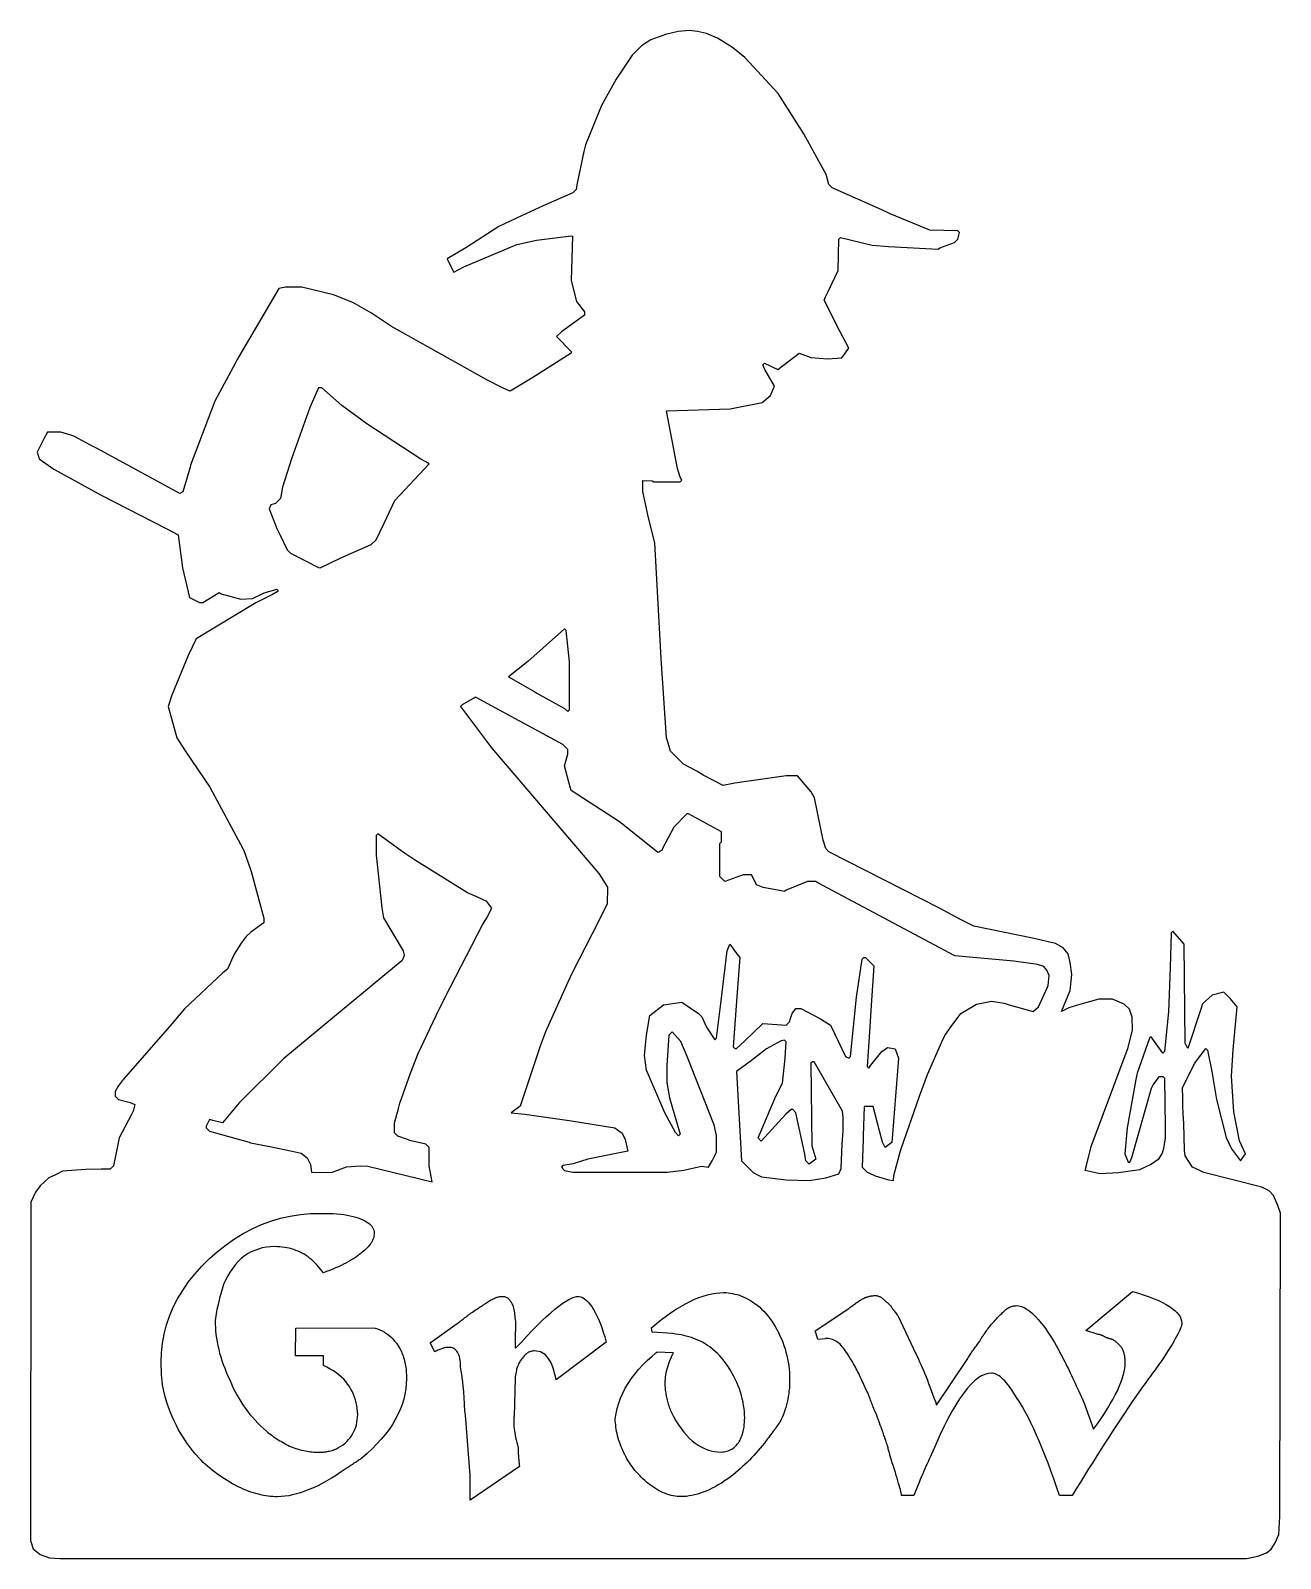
# Model space of a CAD drawing. Extents: x 0 to 9.9, y 0 to 12.1.
import ezdxf

# ---------------------------------------------------------------- set-up
doc = ezdxf.new("R2010")
doc.units = 0
doc.linetypes.add('SOLID', pattern=[0])
doc.layers.add('1', color=1, linetype='SOLID')
doc.layers.add('2', color=7, linetype='CONTINUOUS')

msp = doc.modelspace()

# ---------------------------------------------------------------- linework, layer by layer
at = {"layer": '1', "color": 1, "linetype": 'SOLID'}
for p, q in [((8.333, 1.808), (8.699, 2.115)), ((6.201, 1.804), (6.457, 1.975)), ((6.85, 1.927), (6.994, 1.625)), ((3.167, 1.71), (3.398, 1.875)), ((4.917, 1.795), (4.911, 1.83)), ((8.421, 1.778), (8.333, 1.808)), ((3.204, 1.639), (3.167, 1.71)), ((3.841, 1.668), (3.841, 1.799)), ((4.555, 1.716), (4.159, 1.418)), ((6.22, 1.74), (6.201, 1.804)), ((6.22, 1.74), (6.281, 1.746)), ((5.081, 1.633), (4.953, 1.637)), ((7.157, 1.219), (7.402, 1.588)), ((3.837, 1.429), (3.829, 1.134)), ((8.318, 1.235), (8.393, 1.031)), ((3.482, 0.664), (3.45, 1.109)), ((3.872, 0.736), (3.482, 0.47)), ((3.482, 0.47), (3.482, 0.664)), ((6.977, 0.507), (6.881, 0.507)), ((8.225, 0.507), (8.124, 0.507))]:
    msp.add_line(p, q, dxfattribs=at)
at = {"layer": '1', "color": 1, "linetype": 'CONTINUOUS'}
for points in [[(2.301, 7.817), (2.458, 7.893), (2.704, 8), (2.743, 8.039), (2.805, 8.17), (2.89, 8.348), (3.16, 8.637), (3.135, 8.653), (3.094, 8.674), (2.668, 8.953), (2.473, 9.096), (2.314, 9.236), (2.288, 9.236), (2.22, 9.081), (2.075, 8.677), (2.006, 8.454), (1.989, 8.364), (1.95, 8.325), (1.914, 8.313), (1.9, 8.283), (1.96, 8.128), (1.986, 8.076), (2.041, 7.96), (2.067, 7.934), (2.289, 7.82), (2.301, 7.817)], [(4.253, 6.685), (4.266, 6.698), (4.266, 7.076), (4.24, 7.323), (4.227, 7.336), (3.938, 7.079), (3.785, 6.958), (3.992, 6.839), (4.007, 6.831), (4.225, 6.708), (4.253, 6.685)], [(6.817, 2.99), (6.821, 3.028), (6.873, 3.223), (6.877, 3.239), (7.023, 3.655), (7.086, 3.825), (7.197, 4.082), (7.222, 4.131), (7.27, 4.204), (7.347, 4.305), (7.472, 4.378), (7.588, 4.403), (7.689, 4.388), (7.729, 4.374), (7.917, 4.321), (7.958, 4.358), (8.031, 4.512), (8.036, 4.527), (8.043, 4.605), (8.026, 4.647), (8, 4.675), (7.951, 4.693), (7.765, 4.718), (7.299, 4.76), (6.22, 5.335), (6.205, 5.346), (6.14, 5.346), (5.972, 5.278), (5.958, 5.268), (5.918, 5.276), (5.79, 5.299), (5.737, 5.32), (5.721, 5.358), (5.698, 5.398), (5.633, 5.398), (5.489, 5.346), (5.45, 5.385), (5.45, 5.645), (5.463, 5.658), (5.463, 5.736), (5.203, 5.879), (5.19, 5.879), (5.086, 5.775), (4.998, 5.605), (4.995, 5.593), (4.97, 5.578), (4.96, 5.575), (4.789, 5.714), (4.659, 5.817), (4.279, 6.062), (4.27, 6.089), (4.227, 6.257), (4.253, 6.348), (4.253, 6.387), (4.214, 6.426), (3.524, 6.797), (3.42, 6.738), (3.407, 6.725), (3.619, 6.441), (3.651, 6.398), (4.497, 5.408), (4.565, 5.301), (4.562, 5.17), (4.496, 5.035), (4.29, 4.631), (4.251, 4.553), (4.075, 4.16), (4.036, 4.056), (3.877, 3.576), (3.805, 3.522), (3.913, 3.513), (4.282, 3.459), (4.623, 3.406), (4.681, 3.363), (4.705, 3.314), (4.724, 3.221), (4.409, 3.157), (4.293, 3.122), (4.214, 3.107), (4.201, 3.094), (4.227, 3.068), (4.292, 3.055), (5.034, 3.055), (5.165, 3.072), (5.306, 3.102), (5.359, 3.094), (5.388, 3.145), (5.414, 3.197), (5.424, 3.212), (5.424, 3.342), (5.406, 3.419), (5.403, 3.434), (5.193, 3.968), (5.141, 4.085), (5.073, 4.162), (5.047, 4.136), (5.032, 3.896), (5.032, 3.763), (5.052, 3.642), (5.094, 3.497), (5.138, 3.355), (5.125, 3.342), (5.099, 3.368), (5.015, 3.523), (4.873, 3.86), (4.855, 3.975), (4.865, 4.057), (4.872, 4.136), (4.899, 4.289), (5.006, 4.374), (5.151, 4.396), (5.281, 4.305), (5.307, 4.279), (5.344, 4.199), (5.349, 4.189), (5.411, 4.097), (5.424, 4.11), (5.458, 4.384), (5.508, 4.799), (5.529, 4.851), (5.584, 4.775), (5.607, 4.747), (5.587, 4.474), (5.555, 4.044), (5.568, 4.031), (5.581, 4.031), (5.643, 4.087), (5.789, 4.227), (5.971, 4.214), (5.997, 4.24), (6.006, 4.267), (6.02, 4.306), (6.049, 4.344), (6.088, 4.344), (6.243, 4.263), (6.322, 4.214), (6.385, 4.082), (6.44, 3.966), (6.466, 3.953), (6.479, 3.966), (6.525, 4.435), (6.57, 4.734), (6.583, 4.747), (6.596, 4.747), (6.661, 4.682), (6.641, 4.369), (6.628, 4.161), (6.609, 3.888), (6.622, 3.875), (6.638, 3.899), (6.726, 4.005), (6.769, 4.037), (6.831, 4.028), (6.856, 3.953), (6.809, 3.354), (6.804, 3.29), (6.752, 3.251), (6.73, 3.291), (6.708, 3.38), (6.658, 3.573), (6.586, 3.573), (6.577, 3.342), (6.577, 3.318), (6.57, 3.094), (6.609, 3.055), (6.662, 3.032), (6.672, 3.027), (6.779, 2.994), (6.817, 2.99)], [(2.392, 3.054), (2.508, 3.097), (2.616, 3.106), (2.677, 3.104), (3.184, 2.98), (3.16, 3.106), (3.16, 3.249), (3.134, 3.275), (3.005, 3.305), (2.989, 3.312), (2.913, 3.34), (2.887, 3.366), (2.887, 3.445), (2.917, 3.547), (2.93, 3.6), (3.014, 3.836), (3.073, 3.99), (3.215, 4.289), (3.287, 4.435), (3.579, 5.004), (3.613, 5.06), (3.654, 5.136), (3.615, 5.188), (3.536, 5.224), (3.461, 5.256), (3.045, 5.517), (2.967, 5.569), (2.756, 5.722), (2.743, 5.709), (2.743, 5.553), (2.788, 5.137), (2.801, 5.059), (2.954, 4.8), (2.962, 4.762), (2.948, 4.723), (2.415, 4.281), (2.015, 3.952), (1.663, 3.601), (1.533, 3.445), (1.456, 3.462), (1.429, 3.471), (1.412, 3.433), (1.403, 3.418), (1.403, 3.405), (1.429, 3.379), (1.743, 3.291), (1.753, 3.286), (1.904, 3.257), (2.081, 3.222), (2.152, 3.206), (2.199, 3.169), (2.226, 3.116), (2.233, 3.055), (2.392, 3.054)], [(6.153, 2.989), (6.284, 3.01), (6.387, 3.041), (6.405, 3.084), (6.414, 3.275), (6.42, 3.381), (6.421, 3.426), (6.421, 3.489), (6.416, 3.537), (6.192, 3.926), (6.179, 3.926), (6.166, 3.913), (6.173, 3.262), (6.205, 3.158), (6.153, 3.119), (6.127, 3.145), (6.119, 3.198), (6.049, 3.523), (6.023, 3.549), (6.01, 3.549), (5.969, 3.513), (5.776, 3.301), (5.75, 3.327), (5.89, 3.654), (5.942, 3.758), (5.965, 3.953), (5.971, 4.082), (5.958, 4.095), (5.933, 4.091), (5.817, 4.027), (5.7, 3.936), (5.581, 3.848), (5.62, 3.145), (5.711, 3.054), (5.752, 3.031), (5.777, 3.019), (5.971, 2.995), (6.153, 2.989)]]:
    msp.add_lwpolyline(points, dxfattribs=at)
at = {"layer": '1', "color": 1, "linetype": 'SOLID'}
for points in [[(1.05, 1.556), (1.052, 1.632), (1.06, 1.707), (1.073, 1.78), (1.092, 1.852), (1.116, 1.922), (1.145, 1.991), (1.179, 2.058), (1.219, 2.124), (1.263, 2.189), (1.314, 2.252), (1.369, 2.314), (1.43, 2.374), (1.494, 2.431), (1.56, 2.483), (1.627, 2.53), (1.696, 2.573), (1.767, 2.61), (1.839, 2.642), (1.913, 2.669), (1.989, 2.692), (2.066, 2.709), (2.146, 2.722), (2.226, 2.729), (2.309, 2.731)], [(2.309, 2.731), (2.342, 2.731), (2.374, 2.73), (2.405, 2.729), (2.434, 2.727), (2.462, 2.724), (2.489, 2.721), (2.514, 2.717), (2.538, 2.712), (2.561, 2.707), (2.582, 2.701), (2.602, 2.695), (2.62, 2.688), (2.637, 2.681), (2.653, 2.673), (2.667, 2.665), (2.679, 2.657), (2.691, 2.648), (2.7, 2.639), (2.708, 2.629), (2.715, 2.62), (2.72, 2.609), (2.724, 2.599), (2.726, 2.588), (2.727, 2.577)], [(2.727, 2.577), (2.726, 2.567), (2.725, 2.557), (2.723, 2.546), (2.721, 2.536), (2.717, 2.526), (2.713, 2.517), (2.708, 2.507), (2.702, 2.497), (2.695, 2.487), (2.688, 2.477), (2.68, 2.467), (2.671, 2.458), (2.661, 2.448), (2.65, 2.438), (2.639, 2.429), (2.627, 2.419)], [(1.946, 2.469), (1.911, 2.467), (1.878, 2.464), (1.846, 2.458), (1.815, 2.45), (1.786, 2.439), (1.757, 2.427), (1.73, 2.411), (1.704, 2.394), (1.68, 2.374), (1.656, 2.352), (1.634, 2.327), (1.613, 2.3), (1.593, 2.271), (1.574, 2.239), (1.557, 2.205), (1.541, 2.169)], [(2.327, 2.263), (2.315, 2.279), (2.302, 2.295), (2.289, 2.31), (2.276, 2.325), (2.263, 2.339), (2.249, 2.352), (2.235, 2.365), (2.22, 2.376), (2.206, 2.387), (2.19, 2.398), (2.175, 2.408), (2.159, 2.417), (2.143, 2.425), (2.127, 2.433), (2.11, 2.439), (2.093, 2.446), (2.076, 2.451), (2.058, 2.456), (2.04, 2.46), (2.022, 2.463), (2.003, 2.465), (1.984, 2.467), (1.965, 2.468), (1.946, 2.469)], [(2.627, 2.419), (2.615, 2.409), (2.602, 2.399), (2.588, 2.389), (2.573, 2.379), (2.557, 2.369), (2.541, 2.359), (2.523, 2.349), (2.505, 2.339), (2.486, 2.33), (2.466, 2.32), (2.445, 2.31), (2.423, 2.301), (2.4, 2.291), (2.377, 2.281), (2.352, 2.272), (2.327, 2.263)], [(1.541, 2.169), (1.535, 2.151), (1.53, 2.133), (1.524, 2.116), (1.519, 2.098), (1.514, 2.08), (1.51, 2.062), (1.505, 2.045), (1.501, 2.027), (1.497, 2.009), (1.493, 1.992), (1.489, 1.974), (1.486, 1.957), (1.482, 1.939), (1.479, 1.922), (1.476, 1.904), (1.474, 1.887)], [(3.612, 2.027), (3.621, 2.033), (3.63, 2.038), (3.639, 2.044), (3.648, 2.049), (3.656, 2.053), (3.664, 2.058), (3.672, 2.061), (3.68, 2.065), (3.688, 2.068), (3.696, 2.07), (3.703, 2.072), (3.71, 2.074), (3.717, 2.076), (3.724, 2.077), (3.73, 2.077), (3.737, 2.077)], [(3.737, 2.077), (3.743, 2.077), (3.749, 2.076), (3.754, 2.075), (3.76, 2.073), (3.765, 2.071), (3.771, 2.068), (3.776, 2.065), (3.781, 2.062), (3.785, 2.057), (3.79, 2.053), (3.795, 2.048), (3.799, 2.042), (3.803, 2.036), (3.807, 2.029), (3.811, 2.022), (3.815, 2.014)], [(3.841, 1.668), (3.886, 1.717), (3.93, 1.764), (3.971, 1.807), (4.01, 1.847), (4.048, 1.884), (4.084, 1.917), (4.118, 1.948), (4.15, 1.975), (4.18, 1.999), (4.208, 2.02), (4.235, 2.037), (4.259, 2.052), (4.282, 2.063), (4.302, 2.071), (4.321, 2.076), (4.338, 2.077)], [(4.338, 2.077), (4.354, 2.073), (4.369, 2.066), (4.383, 2.057), (4.398, 2.045), (4.412, 2.031), (4.426, 2.015), (4.44, 1.996), (4.454, 1.974), (4.467, 1.95), (4.481, 1.924), (4.493, 1.896), (4.506, 1.865), (4.519, 1.831), (4.531, 1.795), (4.543, 1.757), (4.555, 1.716)], [(4.911, 1.83), (4.951, 1.863), (4.99, 1.895), (5.029, 1.924), (5.068, 1.951), (5.106, 1.976), (5.143, 1.998), (5.179, 2.019), (5.215, 2.037), (5.25, 2.054), (5.285, 2.068), (5.319, 2.079), (5.352, 2.089), (5.385, 2.097), (5.417, 2.102), (5.448, 2.105), (5.479, 2.107)], [(5.479, 2.107), (5.497, 2.106), (5.515, 2.105), (5.532, 2.103), (5.55, 2.099), (5.568, 2.095), (5.586, 2.091), (5.603, 2.085), (5.621, 2.078), (5.639, 2.071), (5.656, 2.062), (5.674, 2.053), (5.691, 2.043), (5.709, 2.032), (5.726, 2.02), (5.743, 2.007), (5.761, 1.993)], [(6.457, 1.975), (6.465, 1.982), (6.473, 1.988), (6.48, 1.994), (6.488, 1.999), (6.496, 2.005), (6.503, 2.01), (6.51, 2.016), (6.517, 2.021), (6.524, 2.025), (6.53, 2.03), (6.537, 2.034), (6.543, 2.039), (6.549, 2.043), (6.556, 2.046), (6.561, 2.05), (6.567, 2.053)], [(6.567, 2.053), (6.574, 2.057), (6.581, 2.06), (6.588, 2.064), (6.595, 2.067), (6.601, 2.069), (6.608, 2.072), (6.615, 2.074), (6.622, 2.076), (6.628, 2.078), (6.635, 2.079), (6.641, 2.081), (6.648, 2.082), (6.654, 2.082), (6.661, 2.083), (6.667, 2.083), (6.674, 2.084)], [(6.674, 2.084), (6.679, 2.083), (6.684, 2.083), (6.689, 2.082), (6.694, 2.081), (6.699, 2.079), (6.704, 2.077), (6.709, 2.075), (6.714, 2.072), (6.719, 2.069), (6.724, 2.066), (6.729, 2.062), (6.734, 2.058), (6.739, 2.054), (6.744, 2.049), (6.749, 2.044), (6.754, 2.039)], [(8.699, 2.115), (8.746, 2.101), (8.79, 2.087), (8.831, 2.073), (8.869, 2.058), (8.904, 2.043), (8.936, 2.028), (8.964, 2.013), (8.99, 1.998), (9.013, 1.982), (9.033, 1.966), (9.049, 1.95), (9.063, 1.934), (9.074, 1.918), (9.081, 1.901), (9.086, 1.884), (9.087, 1.867)], [(3.398, 1.875), (3.403, 1.879), (3.408, 1.883), (3.414, 1.888), (3.42, 1.893), (3.427, 1.898), (3.433, 1.903), (3.441, 1.909), (3.448, 1.914), (3.456, 1.92), (3.465, 1.927), (3.473, 1.933), (3.482, 1.94), (3.492, 1.946), (3.502, 1.953), (3.512, 1.961), (3.522, 1.968)], [(3.522, 1.968), (3.529, 1.972), (3.536, 1.977), (3.543, 1.981), (3.549, 1.985), (3.555, 1.989), (3.562, 1.993), (3.567, 1.996), (3.573, 2), (3.579, 2.004), (3.584, 2.007), (3.589, 2.011), (3.594, 2.014), (3.599, 2.017), (3.603, 2.02), (3.608, 2.024), (3.612, 2.027)], [(3.815, 2.014), (3.818, 2.004), (3.821, 1.994), (3.824, 1.983), (3.826, 1.972), (3.829, 1.96), (3.831, 1.948), (3.833, 1.935), (3.835, 1.922), (3.836, 1.908), (3.837, 1.894), (3.839, 1.879), (3.839, 1.864), (3.84, 1.848), (3.841, 1.832), (3.841, 1.816), (3.841, 1.799)], [(5.761, 1.993), (5.778, 1.977), (5.796, 1.959), (5.812, 1.941), (5.828, 1.923), (5.843, 1.903), (5.858, 1.882), (5.872, 1.861), (5.886, 1.839), (5.899, 1.816), (5.911, 1.792), (5.923, 1.767), (5.934, 1.741), (5.945, 1.715), (5.954, 1.689), (5.963, 1.663), (5.97, 1.637), (5.977, 1.61), (5.983, 1.584), (5.988, 1.557), (5.992, 1.531), (5.995, 1.504), (5.998, 1.477), (5.999, 1.45), (5.999, 1.423)], [(6.754, 2.039), (6.758, 2.036), (6.763, 2.032), (6.767, 2.029), (6.771, 2.026), (6.775, 2.023), (6.779, 2.019), (6.782, 2.016), (6.786, 2.012), (6.789, 2.008), (6.792, 2.005), (6.795, 2.001), (6.798, 1.997), (6.8, 1.993), (6.804, 1.989), (6.807, 1.984), (6.81, 1.979), (6.814, 1.974), (6.819, 1.968), (6.823, 1.962), (6.828, 1.956), (6.833, 1.949), (6.838, 1.942), (6.844, 1.935), (6.85, 1.927)], [(7.57, 1.834), (7.58, 1.846), (7.59, 1.858), (7.6, 1.869), (7.61, 1.88), (7.619, 1.89), (7.628, 1.9), (7.637, 1.909), (7.645, 1.918), (7.653, 1.926), (7.661, 1.935), (7.669, 1.942), (7.676, 1.949), (7.683, 1.956), (7.69, 1.962), (7.696, 1.968), (7.703, 1.973)], [(7.703, 1.973), (7.706, 1.976), (7.71, 1.98), (7.715, 1.982), (7.719, 1.985), (7.723, 1.988), (7.728, 1.99), (7.733, 1.992), (7.738, 1.994), (7.743, 1.996), (7.748, 1.997), (7.753, 1.999), (7.759, 2), (7.765, 2.001), (7.771, 2.002), (7.777, 2.003), (7.783, 2.004)], [(7.783, 2.004), (7.803, 2.002), (7.824, 1.997), (7.845, 1.988), (7.867, 1.976), (7.89, 1.96), (7.912, 1.941), (7.936, 1.919), (7.959, 1.893), (7.983, 1.864), (8.008, 1.831), (8.033, 1.795), (8.059, 1.755), (8.085, 1.712), (8.111, 1.665), (8.138, 1.615), (8.166, 1.562)], [(1.474, 1.887), (1.474, 1.859), (1.476, 1.832), (1.478, 1.804), (1.481, 1.775), (1.485, 1.747), (1.49, 1.718), (1.496, 1.689), (1.503, 1.66), (1.51, 1.63), (1.519, 1.601), (1.528, 1.571), (1.538, 1.541), (1.55, 1.51), (1.562, 1.48), (1.575, 1.449), (1.589, 1.418)], [(2.108, 1.609), (2.109, 1.827), (2.713, 1.829), (2.734, 1.826), (2.753, 1.821), (2.772, 1.814), (2.79, 1.806), (2.808, 1.796), (2.825, 1.785), (2.842, 1.772), (2.858, 1.758), (2.873, 1.742), (2.888, 1.725), (2.902, 1.707), (2.916, 1.687), (2.929, 1.665), (2.941, 1.642)], [(7.495, 1.72), (7.497, 1.725), (7.5, 1.73), (7.503, 1.735), (7.506, 1.741), (7.51, 1.747), (7.514, 1.753), (7.518, 1.76), (7.523, 1.767), (7.527, 1.774), (7.533, 1.782), (7.538, 1.79), (7.544, 1.798), (7.55, 1.806), (7.556, 1.815), (7.563, 1.824), (7.57, 1.834)], [(9.087, 1.867), (9.087, 1.859), (9.085, 1.849), (9.082, 1.838), (9.077, 1.825), (9.071, 1.811), (9.064, 1.796), (9.056, 1.779), (9.047, 1.761), (9.036, 1.741), (9.024, 1.72), (9.011, 1.698), (8.996, 1.674), (8.98, 1.649), (8.963, 1.622), (8.945, 1.594), (8.925, 1.564)], [(5.37, 1.678), (5.353, 1.69), (5.336, 1.701), (5.319, 1.712), (5.301, 1.721), (5.283, 1.73), (5.264, 1.738), (5.245, 1.745), (5.226, 1.752), (5.206, 1.758), (5.185, 1.763), (5.165, 1.768), (5.144, 1.773), (5.124, 1.777), (5.101, 1.78), (5.076, 1.783), (4.917, 1.795)], [(6.439, 1.646), (6.431, 1.658), (6.423, 1.669), (6.414, 1.68), (6.405, 1.69), (6.396, 1.699), (6.387, 1.707), (6.378, 1.714), (6.368, 1.721), (6.358, 1.727), (6.348, 1.732), (6.337, 1.736), (6.326, 1.74), (6.316, 1.743), (6.304, 1.745), (6.293, 1.746), (6.281, 1.746)], [(7.402, 1.588), (7.407, 1.597), (7.412, 1.605), (7.418, 1.614), (7.423, 1.622), (7.429, 1.63), (7.434, 1.639), (7.44, 1.647), (7.446, 1.655), (7.452, 1.663), (7.458, 1.672), (7.464, 1.68), (7.47, 1.688), (7.476, 1.696), (7.482, 1.704), (7.488, 1.712), (7.495, 1.72)], [(8.487, 1.754), (8.485, 1.756), (8.482, 1.757), (8.48, 1.759), (8.477, 1.761), (8.474, 1.763), (8.471, 1.764), (8.467, 1.766), (8.463, 1.768), (8.459, 1.769), (8.454, 1.771), (8.45, 1.772), (8.445, 1.773), (8.439, 1.775), (8.434, 1.776), (8.428, 1.777), (8.421, 1.778)], [(8.542, 1.737), (8.54, 1.737), (8.537, 1.738), (8.534, 1.739), (8.531, 1.74), (8.528, 1.741), (8.525, 1.741), (8.522, 1.742), (8.518, 1.743), (8.515, 1.745), (8.511, 1.746), (8.507, 1.747), (8.503, 1.748), (8.499, 1.749), (8.495, 1.751), (8.491, 1.752), (8.487, 1.754)], [(8.613, 1.675), (8.61, 1.68), (8.606, 1.684), (8.602, 1.688), (8.598, 1.693), (8.593, 1.697), (8.589, 1.701), (8.585, 1.705), (8.581, 1.709), (8.576, 1.712), (8.571, 1.716), (8.567, 1.72), (8.562, 1.723), (8.557, 1.727), (8.552, 1.73), (8.547, 1.734), (8.542, 1.737)], [(2.597, 1.147), (2.596, 1.17), (2.594, 1.194), (2.591, 1.217), (2.586, 1.239), (2.58, 1.261), (2.573, 1.283), (2.565, 1.304), (2.555, 1.325), (2.544, 1.346), (2.532, 1.366), (2.518, 1.386), (2.503, 1.405), (2.487, 1.424), (2.469, 1.441), (2.449, 1.458), (2.428, 1.475), (2.406, 1.49), (2.381, 1.504), (2.355, 1.518), (2.328, 1.531), (2.328, 1.609), (2.3, 1.609), (2.266, 1.609), (2.108, 1.609)], [(2.941, 1.642), (2.946, 1.631), (2.95, 1.619), (2.955, 1.607), (2.959, 1.594), (2.962, 1.582), (2.966, 1.569), (2.969, 1.556), (2.972, 1.543), (2.974, 1.529), (2.976, 1.516), (2.978, 1.502), (2.979, 1.488), (2.98, 1.473), (2.981, 1.458), (2.982, 1.444), (2.982, 1.428)], [(3.313, 1.675), (3.308, 1.675), (3.302, 1.675), (3.297, 1.674), (3.291, 1.673), (3.285, 1.672), (3.279, 1.67), (3.272, 1.668), (3.266, 1.666), (3.259, 1.664), (3.252, 1.661), (3.244, 1.658), (3.237, 1.655), (3.229, 1.652), (3.221, 1.648), (3.213, 1.644), (3.204, 1.639)], [(3.407, 1.521), (3.407, 1.54), (3.406, 1.557), (3.404, 1.573), (3.401, 1.588), (3.398, 1.602), (3.394, 1.615), (3.389, 1.626), (3.384, 1.637), (3.377, 1.646), (3.37, 1.654), (3.363, 1.66), (3.354, 1.666), (3.345, 1.67), (3.335, 1.673), (3.324, 1.675), (3.313, 1.675)], [(3.894, 1.587), (3.888, 1.581), (3.883, 1.575), (3.877, 1.568), (3.873, 1.56), (3.868, 1.552), (3.864, 1.544), (3.86, 1.535), (3.856, 1.525), (3.853, 1.515), (3.849, 1.504), (3.847, 1.493), (3.844, 1.481), (3.842, 1.469), (3.84, 1.456), (3.838, 1.443), (3.837, 1.429)], [(3.989, 1.647), (3.982, 1.647), (3.975, 1.646), (3.969, 1.645), (3.962, 1.643), (3.956, 1.641), (3.949, 1.639), (3.943, 1.636), (3.937, 1.632), (3.931, 1.628), (3.926, 1.624), (3.92, 1.619), (3.914, 1.613), (3.909, 1.608), (3.904, 1.601), (3.899, 1.594), (3.894, 1.587)], [(4.159, 1.418), (4.154, 1.446), (4.148, 1.472), (4.142, 1.496), (4.135, 1.518), (4.127, 1.539), (4.118, 1.558), (4.108, 1.575), (4.098, 1.59), (4.087, 1.603), (4.075, 1.615), (4.063, 1.625), (4.05, 1.633), (4.036, 1.639), (4.021, 1.643), (4.005, 1.646), (3.989, 1.647)], [(4.626, 1.111), (4.632, 1.153), (4.641, 1.194), (4.653, 1.235), (4.668, 1.275), (4.685, 1.314), (4.704, 1.353), (4.727, 1.391), (4.752, 1.428), (4.779, 1.465), (4.81, 1.501), (4.843, 1.537), (4.878, 1.571), (4.916, 1.606), (4.94, 1.627), (4.946, 1.632), (4.953, 1.637)], [(5.081, 1.633), (5.078, 1.623), (5.076, 1.618), (5.075, 1.615), (5.066, 1.598), (5.058, 1.58), (5.051, 1.562), (5.045, 1.545), (5.039, 1.528), (5.034, 1.51), (5.029, 1.493), (5.025, 1.475), (5.022, 1.458), (5.02, 1.441), (5.018, 1.424), (5.017, 1.407), (5.017, 1.39)], [(5.645, 1.118), (5.644, 1.143), (5.643, 1.168), (5.64, 1.193), (5.636, 1.218), (5.632, 1.244), (5.626, 1.269), (5.62, 1.295), (5.612, 1.321), (5.603, 1.347), (5.593, 1.373), (5.583, 1.399), (5.571, 1.425), (5.558, 1.45), (5.545, 1.475), (5.531, 1.499), (5.516, 1.523), (5.5, 1.545), (5.484, 1.567), (5.467, 1.587), (5.449, 1.607), (5.43, 1.626), (5.411, 1.644), (5.391, 1.662), (5.37, 1.678)], [(6.56, 1.431), (6.555, 1.443), (6.549, 1.456), (6.544, 1.468), (6.537, 1.481), (6.531, 1.493), (6.524, 1.506), (6.517, 1.519), (6.51, 1.533), (6.502, 1.546), (6.494, 1.56), (6.486, 1.574), (6.477, 1.588), (6.468, 1.602), (6.459, 1.616), (6.449, 1.631), (6.439, 1.646)], [(6.994, 1.625), (7.004, 1.605), (7.014, 1.583), (7.023, 1.561), (7.033, 1.539), (7.043, 1.515), (7.053, 1.492), (7.063, 1.467), (7.074, 1.442), (7.084, 1.416), (7.094, 1.39), (7.104, 1.363), (7.115, 1.335), (7.125, 1.307), (7.136, 1.278), (7.147, 1.249), (7.157, 1.219)], [(8.642, 1.556), (8.642, 1.565), (8.641, 1.573), (8.641, 1.581), (8.64, 1.59), (8.639, 1.597), (8.638, 1.605), (8.636, 1.613), (8.635, 1.62), (8.633, 1.628), (8.631, 1.635), (8.628, 1.642), (8.626, 1.649), (8.623, 1.656), (8.62, 1.662), (8.617, 1.669), (8.613, 1.675)], [(1.064, 1.355), (1.062, 1.367), (1.061, 1.379), (1.059, 1.391), (1.058, 1.403), (1.057, 1.416), (1.055, 1.428), (1.054, 1.441), (1.053, 1.453), (1.053, 1.466), (1.052, 1.478), (1.051, 1.491), (1.051, 1.504), (1.05, 1.517), (1.05, 1.53), (1.05, 1.543), (1.05, 1.556)], [(3.434, 1.309), (3.433, 1.32), (3.432, 1.331), (3.431, 1.342), (3.43, 1.354), (3.429, 1.366), (3.427, 1.379), (3.426, 1.391), (3.424, 1.405), (3.422, 1.418), (3.42, 1.432), (3.419, 1.446), (3.417, 1.46), (3.414, 1.475), (3.412, 1.49), (3.41, 1.505), (3.407, 1.521)], [(7.589, 1.472), (7.563, 1.47), (7.536, 1.462), (7.509, 1.45), (7.482, 1.432), (7.454, 1.41), (7.426, 1.382), (7.397, 1.35), (7.368, 1.312), (7.338, 1.27), (7.308, 1.222), (7.277, 1.17), (7.246, 1.113), (7.214, 1.05), (7.182, 0.983), (7.15, 0.91), (7.117, 0.833)], [(7.764, 1.315), (7.752, 1.334), (7.74, 1.352), (7.728, 1.369), (7.716, 1.384), (7.704, 1.398), (7.693, 1.411), (7.682, 1.422), (7.671, 1.433), (7.66, 1.442), (7.649, 1.45), (7.639, 1.457), (7.628, 1.462), (7.618, 1.467), (7.608, 1.47), (7.598, 1.472), (7.589, 1.472)], [(8.166, 1.562), (8.174, 1.545), (8.183, 1.528), (8.192, 1.51), (8.2, 1.492), (8.209, 1.473), (8.218, 1.454), (8.228, 1.434), (8.237, 1.414), (8.247, 1.393), (8.257, 1.372), (8.267, 1.351), (8.277, 1.329), (8.287, 1.306), (8.297, 1.283), (8.308, 1.259), (8.318, 1.235)], [(8.393, 1.031), (8.423, 1.073), (8.452, 1.114), (8.478, 1.153), (8.502, 1.192), (8.524, 1.229), (8.545, 1.265), (8.563, 1.3), (8.58, 1.333), (8.594, 1.366), (8.607, 1.397), (8.617, 1.426), (8.626, 1.455), (8.633, 1.482), (8.638, 1.508), (8.641, 1.533), (8.642, 1.556)], [(8.925, 1.564), (8.913, 1.548), (8.901, 1.531), (8.889, 1.514), (8.877, 1.498), (8.864, 1.481), (8.852, 1.464), (8.84, 1.447), (8.828, 1.431), (8.816, 1.414), (8.804, 1.397), (8.791, 1.38), (8.779, 1.364), (8.767, 1.347), (8.755, 1.33), (8.743, 1.313), (8.73, 1.296)], [(1.349, 0.802), (1.322, 0.832), (1.297, 0.863), (1.273, 0.894), (1.249, 0.926), (1.227, 0.959), (1.207, 0.992), (1.187, 1.026), (1.169, 1.06), (1.151, 1.095), (1.135, 1.13), (1.12, 1.166), (1.107, 1.203), (1.094, 1.24), (1.083, 1.278), (1.073, 1.316), (1.064, 1.355)], [(1.589, 1.418), (1.602, 1.388), (1.615, 1.359), (1.629, 1.33), (1.644, 1.302), (1.66, 1.275), (1.676, 1.248), (1.693, 1.222), (1.711, 1.196), (1.729, 1.172), (1.748, 1.147), (1.768, 1.124), (1.789, 1.1), (1.81, 1.078), (1.832, 1.056), (1.854, 1.035), (1.878, 1.014)], [(2.982, 1.428), (2.98, 1.387), (2.976, 1.347), (2.969, 1.306), (2.96, 1.266), (2.947, 1.226), (2.932, 1.186), (2.914, 1.147), (2.893, 1.107), (2.87, 1.068), (2.844, 1.029), (2.815, 0.991), (2.783, 0.952), (2.749, 0.914), (2.711, 0.876), (2.671, 0.838), (2.629, 0.801)], [(5.017, 1.39), (5.017, 1.379), (5.017, 1.369), (5.018, 1.358), (5.019, 1.348), (5.02, 1.337), (5.021, 1.327), (5.023, 1.316), (5.024, 1.305), (5.026, 1.294), (5.029, 1.283), (5.031, 1.272), (5.034, 1.26), (5.037, 1.249), (5.04, 1.238), (5.043, 1.227), (5.047, 1.216), (5.051, 1.205), (5.055, 1.194), (5.059, 1.183), (5.064, 1.173), (5.068, 1.162), (5.073, 1.151), (5.079, 1.141), (5.084, 1.13)], [(5.999, 1.423), (5.999, 1.4), (5.998, 1.377), (5.997, 1.354), (5.994, 1.331), (5.992, 1.309), (5.988, 1.287), (5.984, 1.265), (5.98, 1.243), (5.974, 1.222), (5.969, 1.202), (5.962, 1.181), (5.955, 1.161), (5.947, 1.141), (5.939, 1.121), (5.93, 1.102), (5.921, 1.083)], [(6.624, 1.296), (6.62, 1.305), (6.615, 1.314), (6.611, 1.323), (6.607, 1.331), (6.603, 1.34), (6.599, 1.349), (6.595, 1.357), (6.591, 1.366), (6.587, 1.374), (6.583, 1.382), (6.58, 1.391), (6.576, 1.399), (6.572, 1.407), (6.568, 1.415), (6.564, 1.423), (6.56, 1.431)], [(3.45, 1.109), (3.449, 1.118), (3.447, 1.127), (3.446, 1.137), (3.445, 1.147), (3.444, 1.158), (3.442, 1.169), (3.441, 1.181), (3.44, 1.193), (3.439, 1.206), (3.438, 1.219), (3.437, 1.233), (3.437, 1.247), (3.436, 1.262), (3.435, 1.277), (3.435, 1.292), (3.434, 1.309)], [(6.683, 1.146), (6.68, 1.152), (6.678, 1.158), (6.675, 1.164), (6.671, 1.171), (6.668, 1.178), (6.665, 1.186), (6.661, 1.195), (6.658, 1.204), (6.654, 1.214), (6.65, 1.224), (6.646, 1.235), (6.642, 1.246), (6.637, 1.258), (6.633, 1.27), (6.628, 1.283), (6.624, 1.296)], [(8.124, 0.507), (8.102, 0.575), (8.079, 0.639), (8.057, 0.702), (8.034, 0.763), (8.012, 0.821), (7.989, 0.877), (7.967, 0.931), (7.944, 0.982), (7.922, 1.032), (7.899, 1.079), (7.877, 1.124), (7.854, 1.167), (7.832, 1.207), (7.809, 1.245), (7.787, 1.281), (7.764, 1.315)], [(8.73, 1.296), (8.7, 1.251), (8.669, 1.205), (8.638, 1.159), (8.607, 1.112), (8.576, 1.065), (8.545, 1.017), (8.514, 0.968), (8.482, 0.919), (8.45, 0.869), (8.419, 0.819), (8.387, 0.769), (8.354, 0.717), (8.322, 0.666), (8.29, 0.614), (8.257, 0.561), (8.225, 0.507)], [(2.447, 0.885), (2.465, 0.896), (2.482, 0.908), (2.498, 0.921), (2.512, 0.934), (2.526, 0.949), (2.538, 0.963), (2.549, 0.979), (2.559, 0.995), (2.568, 1.011), (2.575, 1.029), (2.582, 1.047), (2.587, 1.065), (2.591, 1.085), (2.594, 1.105), (2.596, 1.125), (2.597, 1.147)], [(3.829, 1.134), (3.827, 1.124), (3.826, 1.113), (3.826, 1.102), (3.826, 1.09), (3.826, 1.077), (3.827, 1.063), (3.828, 1.049), (3.83, 1.033), (3.832, 1.017), (3.835, 1.001), (3.838, 0.983), (3.841, 0.965), (3.845, 0.946), (3.85, 0.926), (3.855, 0.906), (3.86, 0.884)], [(4.7, 0.83), (4.691, 0.85), (4.683, 0.869), (4.675, 0.887), (4.668, 0.906), (4.661, 0.924), (4.655, 0.942), (4.649, 0.96), (4.644, 0.978), (4.64, 0.995), (4.636, 1.013), (4.633, 1.03), (4.631, 1.046), (4.629, 1.063), (4.627, 1.079), (4.626, 1.095), (4.626, 1.111)], [(5.084, 1.13), (5.103, 1.096), (5.123, 1.065), (5.144, 1.035), (5.165, 1.008), (5.187, 0.983), (5.209, 0.96), (5.231, 0.939), (5.255, 0.92), (5.278, 0.904), (5.303, 0.89), (5.328, 0.878), (5.353, 0.868), (5.379, 0.86), (5.406, 0.855), (5.433, 0.852), (5.46, 0.85)], [(5.609, 0.945), (5.613, 0.954), (5.617, 0.963), (5.621, 0.973), (5.624, 0.983), (5.628, 0.992), (5.631, 1.003), (5.633, 1.013), (5.636, 1.024), (5.638, 1.035), (5.64, 1.046), (5.641, 1.057), (5.642, 1.069), (5.643, 1.081), (5.644, 1.093), (5.644, 1.105), (5.645, 1.118)], [(6.752, 0.953), (6.752, 0.954), (6.751, 0.956), (6.75, 0.96), (6.748, 0.966), (6.745, 0.973), (6.742, 0.981), (6.739, 0.991), (6.735, 1.003), (6.73, 1.015), (6.725, 1.03), (6.719, 1.045), (6.713, 1.063), (6.706, 1.081), (6.699, 1.102), (6.691, 1.123), (6.683, 1.146)], [(1.878, 1.014), (1.889, 1.005), (1.9, 0.997), (1.912, 0.988), (1.923, 0.98), (1.935, 0.971), (1.947, 0.963), (1.959, 0.955), (1.971, 0.947), (1.984, 0.939), (1.996, 0.932), (2.009, 0.925), (2.022, 0.917), (2.035, 0.91), (2.048, 0.903), (2.061, 0.896), (2.074, 0.89)], [(5.921, 1.083), (5.915, 1.075), (5.908, 1.066), (5.902, 1.057), (5.895, 1.048), (5.889, 1.039), (5.882, 1.029), (5.874, 1.02), (5.867, 1.009), (5.859, 0.999), (5.851, 0.988), (5.843, 0.978), (5.835, 0.966), (5.826, 0.955), (5.818, 0.943), (5.809, 0.932), (5.8, 0.919)], [(2.074, 0.89), (2.088, 0.885), (2.103, 0.88), (2.117, 0.876), (2.131, 0.872), (2.144, 0.868), (2.158, 0.865), (2.172, 0.862), (2.185, 0.859), (2.199, 0.857), (2.212, 0.855), (2.225, 0.853), (2.239, 0.852), (2.252, 0.85), (2.265, 0.85), (2.277, 0.849), (2.29, 0.849)], [(2.29, 0.849), (2.301, 0.849), (2.313, 0.85), (2.324, 0.85), (2.334, 0.851), (2.345, 0.852), (2.355, 0.854), (2.365, 0.856), (2.375, 0.858), (2.385, 0.86), (2.395, 0.863), (2.404, 0.866), (2.413, 0.869), (2.422, 0.873), (2.43, 0.876), (2.439, 0.881), (2.447, 0.885)], [(3.86, 0.884), (3.861, 0.871), (3.861, 0.858), (3.862, 0.845), (3.862, 0.834), (3.863, 0.822), (3.864, 0.812), (3.864, 0.801), (3.865, 0.792), (3.866, 0.783), (3.867, 0.774), (3.868, 0.767), (3.869, 0.759), (3.869, 0.753), (3.87, 0.747), (3.871, 0.741), (3.872, 0.736)], [(5.46, 0.85), (5.472, 0.851), (5.484, 0.852), (5.495, 0.854), (5.505, 0.856), (5.516, 0.86), (5.526, 0.864), (5.536, 0.869), (5.545, 0.874), (5.554, 0.88), (5.563, 0.887), (5.571, 0.895), (5.58, 0.904), (5.587, 0.913), (5.595, 0.923), (5.602, 0.934), (5.609, 0.945)], [(5.8, 0.919), (5.784, 0.9), (5.767, 0.88), (5.751, 0.861), (5.734, 0.842), (5.717, 0.823), (5.7, 0.805), (5.682, 0.787), (5.665, 0.769), (5.647, 0.752), (5.628, 0.735), (5.61, 0.718), (5.591, 0.702), (5.572, 0.685), (5.552, 0.669), (5.533, 0.654), (5.513, 0.639)], [(6.788, 0.825), (6.788, 0.83), (6.787, 0.834), (6.785, 0.84), (6.784, 0.846), (6.782, 0.852), (6.781, 0.859), (6.779, 0.866), (6.776, 0.874), (6.774, 0.882), (6.772, 0.89), (6.769, 0.9), (6.766, 0.909), (6.763, 0.919), (6.76, 0.93), (6.756, 0.941), (6.752, 0.953)], [(1.656, 0.576), (1.633, 0.588), (1.611, 0.6), (1.59, 0.613), (1.569, 0.625), (1.548, 0.638), (1.528, 0.651), (1.508, 0.665), (1.489, 0.679), (1.47, 0.693), (1.451, 0.708), (1.433, 0.723), (1.415, 0.738), (1.398, 0.753), (1.381, 0.769), (1.365, 0.785), (1.349, 0.802)], [(2.629, 0.801), (2.622, 0.796), (2.616, 0.792), (2.609, 0.788), (2.602, 0.783), (2.595, 0.778), (2.588, 0.774), (2.581, 0.769), (2.573, 0.764), (2.565, 0.759), (2.557, 0.753), (2.549, 0.748), (2.541, 0.743), (2.533, 0.737), (2.524, 0.732), (2.515, 0.726), (2.506, 0.72)], [(4.886, 0.602), (4.872, 0.614), (4.858, 0.626), (4.844, 0.639), (4.831, 0.652), (4.818, 0.665), (4.805, 0.678), (4.793, 0.692), (4.781, 0.706), (4.77, 0.721), (4.759, 0.735), (4.748, 0.75), (4.738, 0.766), (4.728, 0.781), (4.718, 0.797), (4.709, 0.814), (4.7, 0.83)], [(6.881, 0.507), (6.879, 0.517), (6.877, 0.528), (6.874, 0.54), (6.871, 0.554), (6.867, 0.569), (6.862, 0.586), (6.857, 0.603), (6.852, 0.623), (6.846, 0.643), (6.839, 0.665), (6.832, 0.688), (6.824, 0.713), (6.816, 0.739), (6.807, 0.766), (6.798, 0.795), (6.788, 0.825)], [(7.117, 0.833), (7.11, 0.82), (7.103, 0.805), (7.096, 0.79), (7.089, 0.774), (7.081, 0.756), (7.073, 0.738), (7.064, 0.719), (7.056, 0.7), (7.047, 0.679), (7.037, 0.657), (7.028, 0.634), (7.018, 0.611), (7.008, 0.586), (6.998, 0.561), (6.987, 0.535), (6.977, 0.507)], [(2.506, 0.72), (2.467, 0.693), (2.429, 0.668), (2.391, 0.645), (2.354, 0.623), (2.318, 0.603), (2.282, 0.585), (2.248, 0.568), (2.213, 0.554), (2.18, 0.541), (2.147, 0.529), (2.115, 0.52), (2.084, 0.512), (2.054, 0.506), (2.024, 0.502), (1.995, 0.499), (1.966, 0.498)], [(5.147, 0.499), (5.131, 0.499), (5.114, 0.501), (5.098, 0.503), (5.081, 0.505), (5.065, 0.509), (5.049, 0.513), (5.032, 0.519), (5.016, 0.525), (4.999, 0.532), (4.983, 0.539), (4.967, 0.548), (4.951, 0.557), (4.935, 0.567), (4.918, 0.578), (4.902, 0.59), (4.886, 0.602)], [(5.513, 0.639), (5.487, 0.622), (5.462, 0.606), (5.437, 0.591), (5.412, 0.577), (5.388, 0.565), (5.364, 0.553), (5.341, 0.543), (5.318, 0.534), (5.295, 0.526), (5.273, 0.519), (5.251, 0.513), (5.229, 0.508), (5.208, 0.504), (5.188, 0.501), (5.167, 0.499), (5.147, 0.499)], [(1.966, 0.498), (1.948, 0.498), (1.929, 0.499), (1.91, 0.501), (1.892, 0.503), (1.873, 0.506), (1.854, 0.509), (1.834, 0.513), (1.815, 0.518), (1.796, 0.523), (1.776, 0.529), (1.756, 0.535), (1.736, 0.542), (1.716, 0.55), (1.696, 0.558), (1.676, 0.567), (1.656, 0.576)]]:
    msp.add_lwpolyline(points, dxfattribs=at)
at = {"layer": '2', "color": 2, "linetype": 'CONTINUOUS'}
for points in [[(5.784, 9.12), (5.849, 9.176), (5.88, 9.249), (5.804, 9.38), (5.789, 9.418), (5.802, 9.431), (5.906, 9.379), (6.075, 9.509), (6.167, 9.475), (6.296, 9.463), (6.411, 9.472), (6.466, 9.548), (6.398, 9.677), (6.27, 9.926), (6.281, 9.953), (6.299, 9.989), (6.381, 10.16), (6.387, 10.407), (6.4, 10.42), (6.648, 10.361), (6.777, 10.349), (7.168, 10.329), (7.183, 10.34), (7.298, 10.381), (7.325, 10.407), (7.338, 10.459), (7.325, 10.472), (7.104, 10.478), (6.792, 10.606), (6.725, 10.638), (6.335, 10.811), (6.309, 10.837), (6.286, 10.916), (6.111, 11.238), (5.909, 11.554), (5.646, 11.839), (5.548, 11.917), (5.432, 11.99), (5.344, 12.027), (5.273, 12.043), (5.207, 12.051), (5.121, 12.044), (5.022, 12.021), (4.906, 11.977), (4.832, 11.93), (4.758, 11.856), (4.634, 11.668), (4.516, 11.46), (4.392, 11.15), (4.379, 11.098), (4.323, 10.836), (4.318, 10.798), (4.292, 10.772), (4.057, 10.67), (3.887, 10.592), (3.709, 10.508), (3.448, 10.34), (3.303, 10.251), (3.332, 10.187), (3.355, 10.147), (3.432, 10.189), (3.851, 10.364), (4.005, 10.399), (4.279, 10.433), (4.289, 10.43), (4.279, 10.082), (4.321, 9.915), (4.383, 9.835), (4.383, 9.809), (4.201, 9.678), (4.162, 9.639), (4.279, 9.522), (4.279, 9.509), (3.968, 9.311), (3.798, 9.21), (3.744, 9.233), (3.614, 9.298), (2.863, 9.72), (2.706, 9.825), (2.56, 9.909), (2.406, 9.969), (2.158, 10.03), (2.028, 10.03), (1.976, 10.017), (1.648, 9.458), (1.635, 9.432), (1.472, 9.13), (1.393, 8.922), (1.281, 8.625), (1.277, 8.61), (1.221, 8.416), (1.195, 8.403), (0.545, 8.757), (0.494, 8.783), (0.361, 8.855), (0.337, 8.862), (0.258, 8.885), (0.154, 8.885), (0.125, 8.834), (0.073, 8.73), (0.086, 8.687), (0.089, 8.676), (0.204, 8.595), (0.582, 8.387), (1.089, 8.127), (1.182, 8.078), (1.216, 7.816), (1.273, 7.583), (1.351, 7.544), (1.377, 7.544), (1.507, 7.622), (1.521, 7.612), (1.676, 7.57), (1.768, 7.575), (1.844, 7.612), (1.86, 7.62), (1.963, 7.648), (1.971, 7.633), (1.925, 7.607), (1.795, 7.541), (1.325, 7.258), (1.262, 7.126), (1.134, 6.814), (1.104, 6.724), (1.152, 6.554), (1.173, 6.478), (1.237, 6.375), (1.432, 6.088), (1.692, 5.606), (1.7, 5.591), (1.75, 5.447), (1.758, 5.424), (1.858, 5.058), (1.858, 5.019), (1.755, 4.946), (1.719, 4.913), (1.68, 4.861), (1.623, 4.774), (1.572, 4.655), (1.536, 4.626), (1.234, 4.343), (1.12, 4.209), (0.749, 3.785), (0.711, 3.732), (0.687, 3.692), (0.687, 3.653), (0.713, 3.627), (0.806, 3.605), (0.843, 3.588), (0.828, 3.537), (0.815, 3.511), (0.718, 3.326), (0.705, 3.261), (0.674, 3.106), (0.648, 3.08), (0.609, 3.08), (0.577, 3.08), (0.455, 3.076), (0.272, 3.062), (0.221, 3.038), (0.164, 3.01), (0.096, 2.949), (0.06, 2.899), (0.023, 2.82), (0.021, 0.152), (0.042, 0.088), (0.096, 0.042), (0.171, 0.017), (0.255, 0.012), (9.597, 0.012)], [(9.597, 0.012), (9.687, 0.029), (9.755, 0.055), (9.791, 0.086), (9.822, 0.136), (9.851, 0.201), (9.861, 0.342), (9.864, 2.732), (9.845, 2.794), (9.809, 2.871), (9.775, 2.909), (9.718, 2.936), (9.262, 3.053), (9.236, 3.066), (9.173, 3.094), (9.114, 3.184), (9.109, 3.229), (9.104, 3.441), (9.099, 3.512), (9.097, 3.58), (9.096, 3.658), (9.094, 3.706), (9.094, 3.719), (9.189, 3.912), (9.277, 4.031), (9.29, 4.018), (9.323, 3.848), (9.36, 3.629), (9.436, 3.328), (9.48, 3.24), (9.55, 3.146), (9.589, 3.199), (9.542, 3.302), (9.498, 3.532), (9.479, 3.811), (9.492, 4.019), (9.524, 4.357), (9.472, 4.422), (9.42, 4.474), (9.327, 4.451), (9.251, 4.383), (9.234, 4.332), (9.134, 4.031), (9.114, 4.071), (9.107, 4.851), (9.016, 4.955), (9.003, 4.942), (8.997, 4.669), (8.984, 4.318), (8.951, 4.005), (8.938, 3.992), (8.847, 4.123), (8.834, 4.11), (8.735, 3.835), (8.725, 3.785), (8.658, 3.406), (8.639, 3.199), (8.665, 3.133), (8.678, 3.133), (8.695, 3.171), (8.85, 3.718), (8.863, 3.743), (8.912, 3.81), (8.938, 3.81), (8.951, 3.797), (8.958, 3.41), (8.957, 3.326), (8.943, 3.241), (8.934, 3.205), (8.902, 3.156), (8.848, 3.118), (8.755, 3.074), (8.588, 3.05), (8.444, 3.042), (8.327, 3.068), (8.337, 3.109), (8.373, 3.258), (8.665, 4.037), (8.7, 4.177), (8.697, 4.277), (8.675, 4.339), (8.634, 4.38), (8.543, 4.418), (8.434, 4.418), (8.265, 4.371), (8.199, 4.349), (8.139, 4.321), (8.209, 4.487), (8.222, 4.612), (8.209, 4.708), (8.192, 4.776), (8.154, 4.824), (8.093, 4.858), (7.913, 4.898), (7.45, 4.994), (7.339, 5.049), (7.18, 5.135), (6.309, 5.58), (6.283, 5.606), (6.262, 5.672), (6.194, 6.006), (6.169, 6.051), (6.062, 6.179), (5.971, 6.179), (5.568, 6.121), (5.476, 6.101), (5.322, 6.182), (5.267, 6.215), (5.164, 6.27), (5.06, 6.374), (5.038, 6.453), (5.03, 6.477), (4.988, 7.103), (4.937, 8.013), (4.886, 8.221), (4.873, 8.286), (4.844, 8.418), (4.842, 8.505), (4.916, 8.503), (4.93, 8.495), (5.138, 8.495), (5.151, 8.508), (5.136, 8.533), (5.117, 8.6), (5.029, 9.054), (5.53, 9.069), (5.784, 9.12)]]:
    msp.add_lwpolyline(points, dxfattribs=at)

doc.saveas('drawing.dxf')
